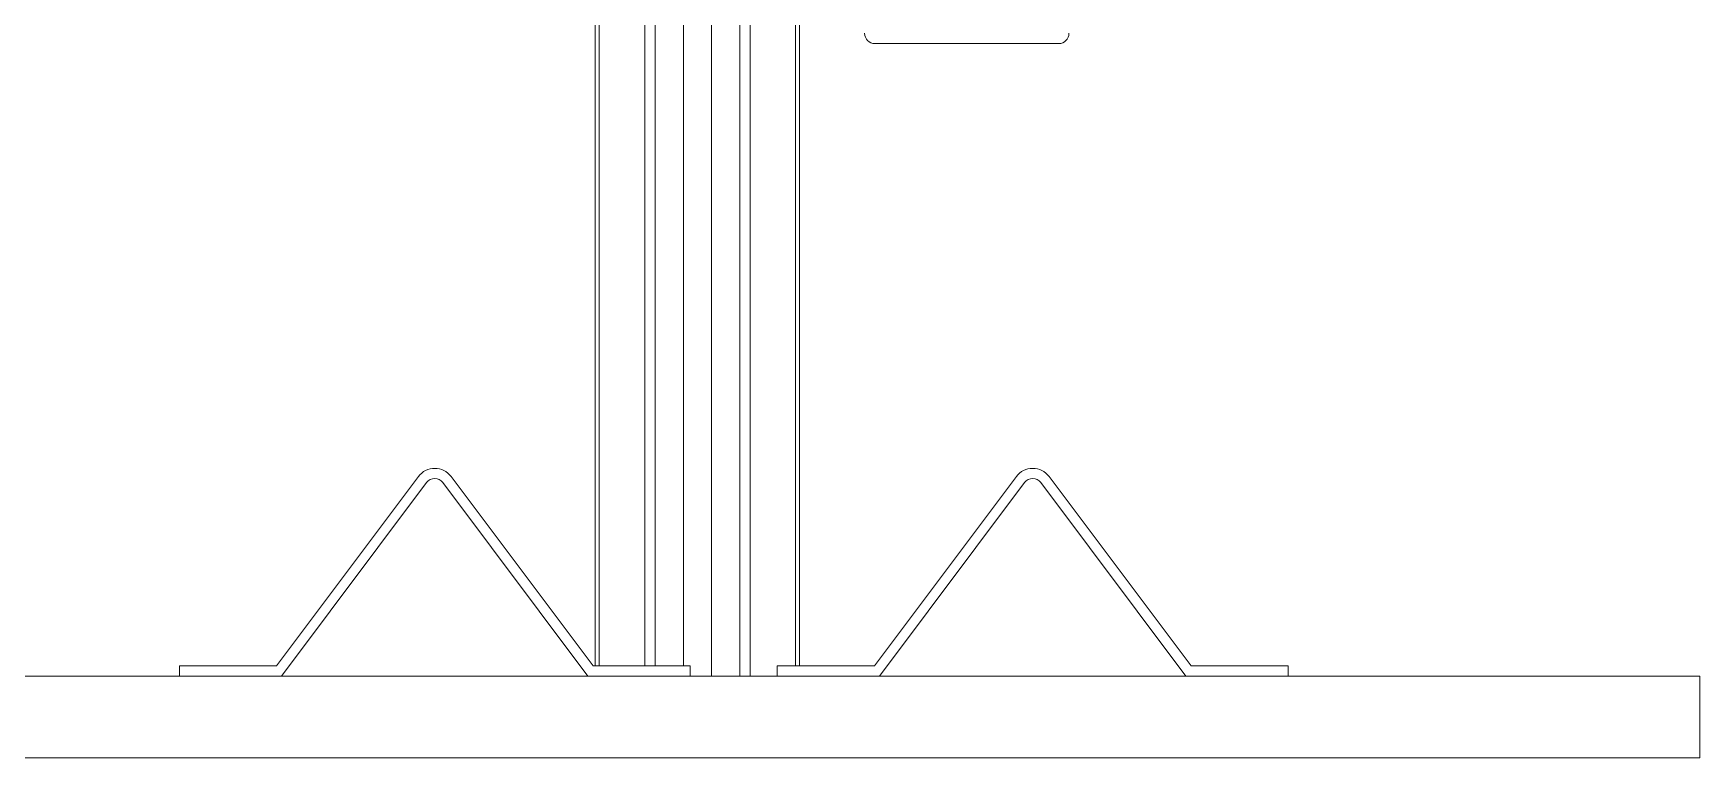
# Model space of a CAD drawing. Header units: millimetres. Extents: x -489 to 1607, y 116 to 1738.
# Drawn here: x -325.9 to -162.8, y 1422.1 to 1493.1 of the extents above; entities that cross this region are included whole.
import ezdxf

# ---------------------------------------------------------------- set-up
doc = ezdxf.new("R2010")
doc.units = ezdxf.units.MM

msp = doc.modelspace()

# ---------------------------------------------------------------- linework, layer by layer
at = {"color": 7, "linetype": 'Continuous', "lineweight": 15}
for p, q in [((-270.88, 1431.12), (-270.88, 1509.62)), ((-265.03, 1431.12), (-265.03, 1509.62)), ((-256.73, 1430.12), (-256.73, 1509.62)), ((-250.88, 1509.62), (-250.88, 1431.12)), ((-225.51, 1492.06), (-243.51, 1492.06)), ((-288.19, 1449.66), (-302.09, 1431.12)), ((-301.59, 1430.12), (-287.39, 1449.06)), ((-285.79, 1449.06), (-271.59, 1430.12)), ((-271.09, 1431.12), (-284.99, 1449.66)), ((-229.66, 1449.66), (-243.56, 1431.12)), ((-243.06, 1430.12), (-228.86, 1449.06)), ((-227.26, 1449.06), (-213.06, 1430.12)), ((-212.56, 1431.12), (-226.46, 1449.66)), ((-302.09, 1431.12), (-311.59, 1431.12)), ((-311.59, 1431.12), (-311.59, 1430.12)), ((-261.59, 1431.12), (-271.09, 1431.12)), ((-261.59, 1430.12), (-261.59, 1431.12)), ((-243.56, 1431.12), (-253.06, 1431.12)), ((-253.06, 1431.12), (-253.06, 1430.12)), ((-203.06, 1431.12), (-212.56, 1431.12)), ((-203.06, 1430.12), (-203.06, 1431.12)), ((-362.77, 1430.12), (-262.77, 1430.12)), ((-262.77, 1430.12), (-162.77, 1430.12)), ((-162.77, 1422.12), (-162.77, 1430.12)), ((-362.77, 1422.12), (-262.77, 1422.12)), ((-262.77, 1422.12), (-162.77, 1422.12))]:
    msp.add_line(p, q, dxfattribs=at)
at = {"color": 8, "linetype": 'Continuous', "lineweight": 15}
for p, q in [((-270.48, 1509.62), (-270.48, 1431.12)), ((-266.03, 1431.12), (-266.03, 1509.62)), ((-262.25, 1509.62), (-262.25, 1431.12)), ((-259.51, 1430.12), (-259.51, 1509.62)), ((-255.73, 1509.62), (-255.73, 1430.12)), ((-251.28, 1431.12), (-251.28, 1509.62))]:
    msp.add_line(p, q, dxfattribs=at)
at = {"color": 7, "linetype": 'Continuous', "lineweight": 15}
for centre, radius, start, end in [((-243.51, 1493.06), 1, 180, 270), ((-225.51, 1493.06), 1, 270, 0), ((-286.59, 1448.46), 2, 36.8699, 143.1301), ((-228.06, 1448.46), 2, 36.8699, 143.1301), ((-286.59, 1448.46), 1, 36.8699, 143.1301), ((-228.06, 1448.46), 1, 36.8699, 143.1301)]:
    msp.add_arc(centre, radius, start, end, dxfattribs=at)

doc.saveas('drawing.dxf')
